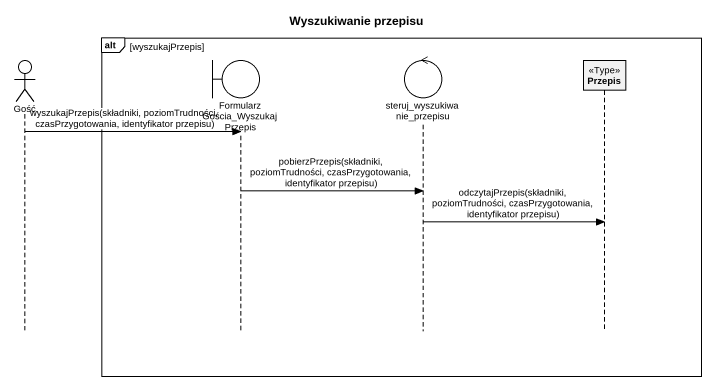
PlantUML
@startuml
title Wyszukiwanie przepisu
hide footbox
actor Gość
boundary "FormularzGościa_WyszukajPrzepis" as FormularzGościa
control steruj_wyszukiwanie_przepisu
participant Przepis <<Type>>

alt wyszukajPrzepis
  Gość -> FormularzGościa : wyszukajPrzepis(składniki, poziomTrudności, czasPrzygotowania, identyfikator przepisu)
  FormularzGościa -> steruj_wyszukiwanie_przepisu : pobierzPrzepis(składniki, poziomTrudności, czasPrzygotowania, identyfikator przepisu)
  steruj_wyszukiwanie_przepisu -> Przepis : odczytajPrzepis(składniki, poziomTrudności, czasPrzygotowania, identyfikator przepisu)
end
@enduml
